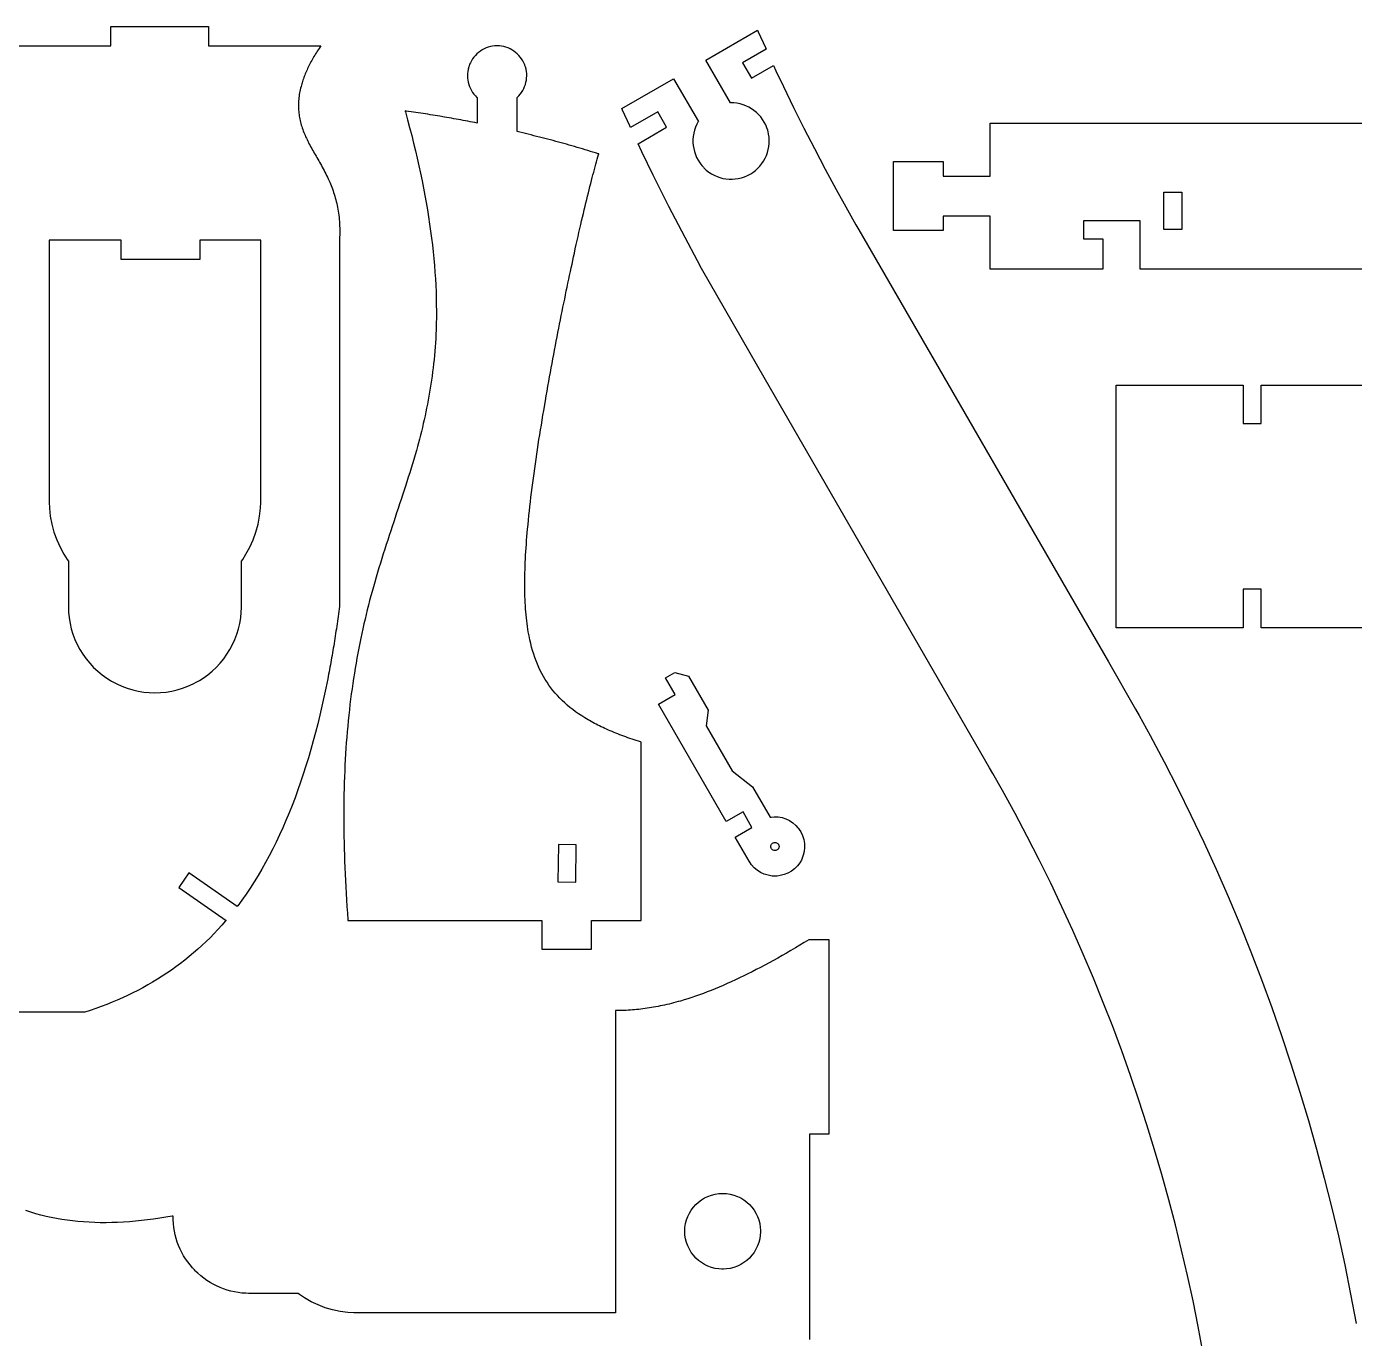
# Model space of a CAD drawing. Extents: x 0 to 673, y 0 to 298.
# Drawn here: x 294.3 to 431.9, y 162.1 to 298 of the extents above; entities that cross this region are included whole.
import ezdxf

# ---------------------------------------------------------------- set-up
doc = ezdxf.new("R2010")
doc.units = 0
doc.layers.get('0').update_dxf_attribs({"linetype": 'CONTINUOUS'})

msp = doc.modelspace()

# ---------------------------------------------------------------- linework, layer by layer
at = {"color": 0}
for points in [[(281.59, 296.014), (302.996, 296.014), (302.996, 298.014), (313.146, 298.014), (313.146, 296.014), (324.768, 296.014), (324.689, 295.897), (324.594, 295.753), (324.5, 295.61), (324.408, 295.467), (324.319, 295.325), (324.232, 295.183), (324.146, 295.042), (324.063, 294.901), (323.981, 294.761), (323.901, 294.621), (323.825, 294.482), (323.75, 294.343), (323.676, 294.204), (323.606, 294.067), (323.536, 293.929), (323.469, 293.793), (323.404, 293.657), (323.342, 293.521), (323.281, 293.386), (323.222, 293.251), (323.165, 293.117), (323.111, 292.983), (323.058, 292.85), (323.008, 292.718), (322.961, 292.586), (322.914, 292.454), (322.871, 292.324), (322.829, 292.193), (322.789, 292.063), (322.751, 291.933), (322.717, 291.804), (322.672, 291.635), (322.633, 291.467), (322.597, 291.299), (322.567, 291.132), (322.539, 290.967), (322.514, 290.803), (322.494, 290.639), (322.478, 290.476), (322.464, 290.314), (322.456, 290.153), (322.45, 289.992), (322.447, 289.832), (322.45, 289.674), (322.454, 289.514), (322.464, 289.357), (322.476, 289.2), (322.492, 289.043), (322.511, 288.888), (322.533, 288.732), (322.56, 288.576), (322.589, 288.422), (322.622, 288.268), (322.658, 288.115), (322.699, 287.963), (322.74, 287.81), (322.787, 287.657), (322.836, 287.506), (322.889, 287.353), (322.944, 287.201), (323.003, 287.05), (323.065, 286.899), (323.131, 286.747), (323.199, 286.596), (323.269, 286.444), (323.343, 286.293), (323.418, 286.14), (323.496, 285.989), (323.576, 285.836), (323.658, 285.683), (323.742, 285.529), (323.828, 285.375), (323.914, 285.221), (324.001, 285.065), (324.092, 284.908), (324.182, 284.751), (324.272, 284.593), (324.364, 284.433), (324.456, 284.274), (324.549, 284.111), (324.64, 283.949), (324.733, 283.783), (324.825, 283.618), (324.918, 283.45), (325.01, 283.281), (325.1, 283.11), (325.19, 282.936), (325.279, 282.763), (325.367, 282.585), (325.454, 282.407), (325.539, 282.225), (325.624, 282.042), (325.697, 281.874), (325.769, 281.704), (325.84, 281.532), (325.908, 281.358), (325.974, 281.182), (326.037, 281.003), (326.099, 280.822), (326.158, 280.639), (326.215, 280.453), (326.269, 280.265), (326.321, 280.074), (326.371, 279.881), (326.417, 279.686), (326.46, 279.487), (326.5, 279.286), (326.537, 279.083), (326.572, 278.878), (326.603, 278.668), (326.632, 278.457), (326.656, 278.243), (326.678, 278.025), (326.694, 277.806), (326.71, 277.582), (326.719, 277.357), (326.726, 277.128), (326.729, 276.896), (326.729, 276.661), (326.724, 276.422), (326.715, 276.181), (326.703, 275.936), (326.703, 237.933), (326.701, 237.929), (326.701, 237.929), (326.668, 237.669), (326.633, 237.41), (326.599, 237.15), (326.564, 236.892), (326.528, 236.635), (326.492, 236.378), (326.456, 236.121), (326.418, 235.865), (326.381, 235.61), (326.343, 235.356), (326.304, 235.101), (326.265, 234.849), (326.225, 234.596), (326.186, 234.344), (326.146, 234.093), (326.104, 233.842), (326.064, 233.592), (326.022, 233.343), (325.979, 233.094), (325.936, 232.846), (325.893, 232.599), (325.85, 232.353), (325.806, 232.107), (325.761, 231.861), (325.717, 231.617), (325.671, 231.372), (325.625, 231.129), (325.579, 230.886), (325.532, 230.644), (325.485, 230.403), (325.293, 229.453), (325.093, 228.514), (324.886, 227.586), (324.672, 226.668), (324.45, 225.76), (324.221, 224.864), (323.983, 223.978), (323.737, 223.103), (323.485, 222.239), (323.224, 221.386), (322.954, 220.544), (322.676, 219.715), (322.39, 218.897), (322.096, 218.09), (321.792, 217.296), (321.481, 216.514), (321.16, 215.743), (320.831, 214.985), (320.492, 214.239), (320.144, 213.506), (319.787, 212.786), (319.422, 212.078), (319.047, 211.383), (318.662, 210.701), (318.269, 210.033), (317.865, 209.378), (317.453, 208.736), (317.029, 208.108), (316.597, 207.493), (316.154, 206.893), (316.153, 206.89), (316.151, 206.889), (316.15, 206.886), (316.149, 206.885), (316.146, 206.881), (316.144, 206.879), (316.143, 206.878), (316.14, 206.875), (316.139, 206.874), (316.138, 206.871), (316.136, 206.869), (316.135, 206.868), (316.133, 206.865), (316.132, 206.864), (316.131, 206.861), (316.129, 206.86), (316.128, 206.858), (316.126, 206.856), (316.125, 206.854), (316.122, 206.85), (316.121, 206.849), (316.119, 206.846), (316.118, 206.844), (316.117, 206.843), (316.115, 206.84), (316.114, 206.839), (316.112, 206.836), (316.111, 206.835), (316.11, 206.833), (311.107, 210.322), (310.049, 208.804), (314.949, 205.388), (314.946, 205.385), (314.943, 205.381), (314.942, 205.379), (314.938, 205.375), (314.936, 205.372), (314.932, 205.368), (314.931, 205.367), (314.926, 205.361), (314.925, 205.36), (314.924, 205.357), (314.921, 205.356), (314.918, 205.351), (314.915, 205.349), (314.912, 205.344), (314.911, 205.343), (314.907, 205.339), (314.906, 205.336), (314.901, 205.332), (314.9, 205.331), (314.896, 205.326), (314.894, 205.324), (314.503, 204.876), (314.106, 204.438), (313.7, 204.008), (313.289, 203.589), (312.871, 203.179), (312.444, 202.778), (312.013, 202.388), (311.575, 202.006), (311.129, 201.632), (310.678, 201.269), (310.218, 200.915), (309.754, 200.569), (309.282, 200.233), (308.804, 199.907), (308.319, 199.589), (307.829, 199.281), (307.332, 198.981), (306.828, 198.689), (306.318, 198.407), (305.803, 198.133), (305.281, 197.868), (304.751, 197.611), (304.217, 197.364), (303.676, 197.125), (303.129, 196.894), (302.576, 196.672), (302.018, 196.458), (301.453, 196.253), (300.882, 196.056), (300.306, 195.867), (300.306, 195.867), (300.304, 195.867), (300.304, 195.867), (300.304, 195.867), (300.303, 195.867), (300.303, 195.867), (300.301, 195.867), (300.301, 195.865), (300.3, 195.865), (300.3, 195.865), (300.3, 195.865), (300.299, 195.865), (300.299, 195.865), (300.299, 195.865), (300.297, 195.865), (300.297, 195.864), (300.297, 195.864), (300.296, 195.864), (300.296, 195.864), (300.294, 195.864), (300.294, 195.864), (289.711, 195.864)], [(416.19, 160.658), (415.697, 163.311), (415.165, 165.954), (414.596, 168.592), (413.987, 171.218), (413.343, 173.835), (412.66, 176.44), (411.94, 179.039), (411.182, 181.622), (410.388, 184.197), (409.556, 186.761), (408.686, 189.311), (407.781, 191.851), (406.839, 194.378), (405.86, 196.89), (404.844, 199.389), (403.792, 201.872), (402.704, 204.343), (401.579, 206.797), (400.419, 209.239), (399.224, 211.664), (397.992, 214.072), (396.724, 216.464), (395.421, 218.842), (394.422, 220.611), (394.083, 221.197), (370.853, 261.407), (364.24, 272.95), (363.804, 273.744), (362.518, 276.139), (360.846, 279.354), (359.225, 282.597), (358.04, 285.046), (357.656, 285.867), (360.608, 287.572), (359.682, 289.172), (356.871, 287.55), (356.796, 287.714), (356.05, 289.353), (355.978, 289.515), (361.335, 292.611), (363.896, 288.179), (363.853, 288.107), (363.736, 287.885), (363.603, 287.582), (363.497, 287.271), (363.418, 286.954), (363.365, 286.636), (363.339, 286.315), (363.338, 285.996), (363.364, 285.678), (363.414, 285.361), (363.49, 285.05), (363.593, 284.743), (363.719, 284.447), (363.871, 284.161), (364.047, 283.885), (364.249, 283.621), (364.414, 283.432), (364.474, 283.372), (364.532, 283.311), (364.718, 283.144), (364.979, 282.939), (365.251, 282.76), (365.536, 282.603), (365.832, 282.472), (366.136, 282.365), (366.446, 282.285), (366.761, 282.229), (367.079, 282.197), (367.4, 282.193), (367.721, 282.217), (368.04, 282.265), (368.357, 282.339), (368.668, 282.44), (368.974, 282.568), (369.197, 282.682), (369.271, 282.722), (369.343, 282.765), (369.554, 282.904), (369.817, 283.104), (370.061, 283.322), (370.282, 283.56), (370.483, 283.811), (370.662, 284.079), (370.819, 284.36), (370.953, 284.65), (371.061, 284.95), (371.147, 285.261), (371.206, 285.575), (371.239, 285.897), (371.246, 286.222), (371.228, 286.55), (371.179, 286.878), (371.126, 287.122), (371.104, 287.204), (371.082, 287.285), (371.001, 287.522), (370.874, 287.828), (370.722, 288.118), (370.55, 288.393), (370.356, 288.651), (370.143, 288.893), (369.911, 289.114), (369.662, 289.315), (369.399, 289.497), (369.121, 289.657), (368.829, 289.793), (368.528, 289.908), (368.214, 289.997), (367.893, 290.06), (367.564, 290.096), (367.313, 290.107), (367.229, 290.104), (364.668, 294.536), (364.668, 294.536), (370.039, 297.64), (370.112, 297.476), (370.846, 295.829), (370.921, 295.665), (368.471, 294.251), (369.396, 292.65), (371.693, 293.976), (371.944, 293.432), (372.713, 291.804), (373.757, 289.643), (374.825, 287.496), (375.918, 285.36), (377.035, 283.236), (378.175, 281.125), (379.34, 279.028), (380.229, 277.461), (380.529, 276.943), (406.4, 232.164), (409.207, 227.278), (409.586, 226.6), (410.707, 224.56), (412.165, 221.822), (413.579, 219.064), (414.95, 216.289), (416.278, 213.49), (417.563, 210.678), (418.803, 207.847), (420, 205), (421.153, 202.135), (422.261, 199.253), (423.325, 196.358), (424.344, 193.447), (425.319, 190.521), (426.25, 187.582), (427.136, 184.629), (427.976, 181.661), (428.772, 178.683), (429.522, 175.693), (430.226, 172.69), (430.886, 169.679), (431.499, 166.654), (432.067, 163.622)], [(462.179, 272.865), (409.674, 272.865), (409.674, 277.865), (403.824, 277.865), (403.824, 276.015), (405.824, 276.015), (405.824, 272.865), (394.125, 272.865), (394.125, 278.365), (389.275, 278.365), (389.275, 276.865), (384.125, 276.865), (384.125, 284.014), (389.275, 284.014), (389.275, 282.514), (394.125, 282.514), (394.125, 288.014), (462.179, 288.014)], [(485.789, 235.715), (422.214, 235.715), (422.214, 239.715), (420.364, 239.715), (420.364, 239.715), (420.364, 235.715), (407.214, 235.715), (407.214, 260.865), (420.364, 260.865), (420.364, 256.865), (422.214, 256.865), (422.214, 260.865), (485.789, 260.865)], [(375.457, 161.94), (375.457, 183.269), (377.457, 183.269), (377.457, 203.371), (375.361, 203.371), (375.36, 203.371), (375.358, 203.371), (375.358, 203.369), (375.357, 203.369), (375.357, 203.369), (375.354, 203.368), (375.354, 203.367), (375.353, 203.367), (375.351, 203.365), (375.35, 203.365), (375.35, 203.364), (375.349, 203.364), (375.349, 203.364), (375.347, 203.362), (375.346, 203.362), (375.344, 203.361), (375.344, 203.361), (375.342, 203.36), (374.876, 203.078), (374.414, 202.799), (373.953, 202.525), (373.493, 202.256), (373.036, 201.992), (372.582, 201.732), (372.129, 201.478), (371.679, 201.228), (371.232, 200.982), (370.786, 200.742), (370.343, 200.507), (369.901, 200.278), (369.464, 200.054), (369.028, 199.835), (368.594, 199.622), (368.164, 199.414), (367.736, 199.212), (367.311, 199.017), (366.889, 198.826), (366.469, 198.642), (366.053, 198.464), (365.638, 198.29), (365.226, 198.125), (364.818, 197.965), (364.414, 197.811), (364.011, 197.664), (363.611, 197.524), (363.215, 197.39), (362.822, 197.263), (362.432, 197.143), (362.046, 197.029), (361.807, 196.962), (361.571, 196.897), (361.335, 196.835), (361.101, 196.775), (360.868, 196.718), (360.636, 196.664), (360.404, 196.611), (360.175, 196.561), (359.946, 196.514), (359.718, 196.468), (359.492, 196.425), (359.265, 196.385), (359.042, 196.346), (358.818, 196.31), (358.596, 196.276), (358.374, 196.244), (358.154, 196.215), (357.935, 196.189), (357.717, 196.164), (357.499, 196.142), (357.283, 196.121), (357.068, 196.103), (356.854, 196.086), (356.64, 196.072), (356.428, 196.061), (356.217, 196.051), (356.007, 196.043), (355.797, 196.038), (355.589, 196.035), (355.382, 196.033), (355.376, 196.033), (355.374, 196.033), (355.354, 196.033), (355.351, 196.033), (355.329, 196.033), (355.326, 196.033), (355.307, 196.033), (355.307, 164.729), (328.382, 164.729), (328.181, 164.729), (327.576, 164.761), (326.781, 164.858), (325.997, 165.019), (325.232, 165.242), (324.485, 165.526), (323.764, 165.869), (323.069, 166.271), (322.568, 166.608), (322.407, 166.729), (317.382, 166.729), (317.283, 166.729), (316.986, 166.739), (316.593, 166.768), (316.203, 166.817), (315.817, 166.885), (315.436, 166.971), (315.061, 167.076), (314.692, 167.2), (314.328, 167.34), (313.972, 167.5), (313.625, 167.676), (313.286, 167.869), (312.957, 168.079), (312.638, 168.306), (312.329, 168.549), (312.032, 168.807), (311.815, 169.011), (311.746, 169.082), (311.676, 169.153), (311.475, 169.371), (311.219, 169.671), (310.981, 169.982), (310.757, 170.304), (310.551, 170.636), (310.361, 170.976), (310.189, 171.326), (310.035, 171.683), (309.897, 172.049), (309.778, 172.419), (309.678, 172.796), (309.596, 173.178), (309.532, 173.564), (309.487, 173.954), (309.463, 174.347), (309.456, 174.644), (309.457, 174.744), (309.454, 174.743), (309.451, 174.743), (309.449, 174.742), (309.446, 174.742), (309.443, 174.742), (309.436, 174.74), (309.433, 174.739), (309.431, 174.739), (309.428, 174.739), (309.425, 174.737), (309.422, 174.737), (309.418, 174.737), (309.415, 174.736), (309.412, 174.736), (309.407, 174.735), (309.404, 174.735), (309.401, 174.733), (309.399, 174.733), (309.394, 174.732), (309.392, 174.732), (309.386, 174.731), (309.383, 174.731), (309.381, 174.731), (309.378, 174.729), (309.371, 174.728), (309.368, 174.728), (308.721, 174.615), (308.078, 174.513), (307.439, 174.419), (306.806, 174.337), (306.178, 174.265), (305.554, 174.203), (304.936, 174.151), (304.322, 174.11), (303.714, 174.079), (303.111, 174.06), (302.513, 174.051), (301.919, 174.054), (301.332, 174.068), (300.75, 174.092), (300.174, 174.129), (299.603, 174.176), (299.037, 174.236), (298.478, 174.307), (297.924, 174.39), (297.375, 174.485), (296.832, 174.592), (296.296, 174.711), (295.764, 174.843), (295.239, 174.987), (294.721, 175.144), (294.207, 175.314)]]:
    msp.add_lwpolyline(points, dxfattribs=at)
for points in [[(357.914, 223.885), (357.686, 223.954), (357.465, 224.025), (357.243, 224.099), (357.025, 224.171), (356.808, 224.243), (356.596, 224.317), (356.383, 224.392), (356.175, 224.468), (355.968, 224.546), (355.761, 224.624), (355.561, 224.703), (355.358, 224.779), (355.161, 224.861), (354.965, 224.942), (354.771, 225.024), (354.582, 225.107), (354.393, 225.192), (354.207, 225.275), (354.021, 225.361), (353.84, 225.447), (353.661, 225.536), (353.482, 225.624), (353.307, 225.714), (353.133, 225.804), (352.964, 225.896), (352.796, 225.989), (352.629, 226.082), (352.465, 226.178), (352.301, 226.272), (352.143, 226.368), (351.814, 226.578), (351.493, 226.792), (351.182, 227.007), (350.883, 227.229), (350.593, 227.46), (350.314, 227.692), (350.043, 227.932), (349.782, 228.175), (349.532, 228.428), (349.289, 228.682), (349.057, 228.946), (348.832, 229.214), (348.618, 229.489), (348.414, 229.771), (348.218, 230.06), (348.029, 230.353), (347.85, 230.654), (347.678, 230.964), (347.518, 231.279), (347.364, 231.603), (347.221, 231.935), (347.083, 232.272), (346.957, 232.618), (346.836, 232.974), (346.721, 233.336), (346.618, 233.707), (346.521, 234.085), (346.432, 234.474), (346.35, 234.868), (346.276, 235.272), (346.228, 235.56), (346.186, 235.849), (346.146, 236.142), (346.108, 236.439), (346.075, 236.742), (346.046, 237.046), (346.018, 237.357), (345.996, 237.671), (345.975, 237.989), (345.957, 238.311), (345.94, 238.639), (345.928, 238.968), (345.921, 239.304), (345.914, 239.642), (345.911, 239.985), (345.911, 240.329), (345.914, 240.679), (345.918, 241.035), (345.925, 241.392), (345.936, 241.753), (345.946, 242.117), (345.961, 242.485), (345.978, 242.854), (346, 243.228), (346.021, 243.607), (346.046, 243.986), (346.071, 244.374), (346.1, 244.76), (346.132, 245.153), (346.164, 245.546), (346.2, 245.942), (346.243, 246.404), (346.289, 246.871), (346.336, 247.342), (346.386, 247.817), (346.44, 248.292), (346.493, 248.771), (346.55, 249.254), (346.611, 249.739), (346.671, 250.228), (346.736, 250.717), (346.8, 251.21), (346.868, 251.704), (346.936, 252.2), (347.007, 252.697), (347.078, 253.196), (347.151, 253.697), (347.228, 254.199), (347.303, 254.7), (347.382, 255.204), (347.461, 255.707), (347.543, 256.21), (347.625, 256.717), (347.707, 257.221), (347.789, 257.724), (347.875, 258.228), (348.046, 259.235), (348.136, 259.735), (348.221, 260.235), (348.311, 260.735), (348.4, 261.232), (348.486, 261.703), (348.571, 262.172), (348.657, 262.639), (348.743, 263.107), (348.828, 263.571), (348.914, 264.029), (349, 264.489), (349.089, 264.946), (349.175, 265.4), (349.261, 265.85), (349.346, 266.3), (349.436, 266.746), (349.521, 267.189), (349.608, 267.628), (349.696, 268.064), (349.782, 268.496), (349.868, 268.925), (349.957, 269.353), (350.043, 269.775), (350.129, 270.196), (350.214, 270.61), (350.3, 271.021), (350.383, 271.429), (350.468, 271.832), (350.553, 272.232), (350.636, 272.628), (350.721, 273.017), (350.803, 273.404), (350.886, 273.785), (350.968, 274.164), (351.05, 274.535), (351.146, 274.978), (351.243, 275.414), (351.339, 275.842), (351.432, 276.264), (351.525, 276.678), (351.618, 277.086), (351.711, 277.485), (351.801, 277.881), (351.893, 278.267), (351.982, 278.647), (352.071, 279.019), (352.158, 279.385), (352.243, 279.744), (352.328, 280.096), (352.414, 280.44), (352.497, 280.776), (352.578, 281.107), (352.661, 281.429), (352.743, 281.744), (352.821, 282.054), (352.9, 282.356), (352.978, 282.649), (353.054, 282.936), (353.132, 283.214), (353.203, 283.489), (353.279, 283.751), (353.353, 284.01), (353.421, 284.26), (353.493, 284.503), (353.564, 284.739), (353.565, 284.74), (353.565, 284.744), (353.568, 284.75), (353.568, 284.757), (353.571, 284.761), (353.571, 284.764), (353.571, 284.769), (353.575, 284.774), (353.575, 284.781), (353.576, 284.782), (353.576, 284.785), (353.578, 284.79), (353.578, 284.794), (353.582, 284.797), (353.582, 284.804), (353.583, 284.804), (353.583, 284.808), (353.582, 284.81), (353.576, 284.811), (353.575, 284.811), (353.571, 284.813), (353.571, 284.813), (353.568, 284.814), (353.564, 284.815), (353.561, 284.815), (353.557, 284.818), (353.554, 284.818), (353.55, 284.819), (353.546, 284.821), (353.543, 284.822), (353.539, 284.822), (353.539, 284.824), (353.536, 284.824), (353.533, 284.825), (353.529, 284.826), (353.525, 284.826), (353.521, 284.828), (353.521, 284.829), (353.518, 284.829), (353.514, 284.831), (353.511, 284.832), (353.243, 284.917), (352.975, 285), (352.703, 285.083), (352.432, 285.167), (352.161, 285.249), (351.889, 285.331), (351.614, 285.411), (351.343, 285.492), (351.068, 285.572), (350.789, 285.651), (350.514, 285.731), (350.239, 285.81), (349.961, 285.888), (349.682, 285.964), (349.401, 286.042), (349.121, 286.117), (348.84, 286.193), (348.558, 286.268), (348.275, 286.342), (347.993, 286.417), (347.708, 286.489), (347.425, 286.563), (347.139, 286.635), (346.85, 286.706), (346.564, 286.776), (346.275, 286.847), (345.986, 286.917), (345.696, 286.986), (345.407, 287.054), (345.114, 287.124), (345.114, 290.665), (345.158, 290.706), (345.282, 290.832), (345.436, 291.008), (345.575, 291.194), (345.696, 291.389), (345.807, 291.592), (345.896, 291.8), (345.975, 292.015), (346.033, 292.235), (346.076, 292.458), (346.103, 292.683), (346.114, 292.912), (346.107, 293.142), (346.083, 293.371), (346.043, 293.599), (345.983, 293.825), (345.928, 293.993), (345.907, 294.049), (345.886, 294.103), (345.814, 294.265), (345.703, 294.472), (345.578, 294.668), (345.443, 294.854), (345.293, 295.028), (345.132, 295.189), (344.958, 295.338), (344.776, 295.472), (344.583, 295.594), (344.383, 295.701), (344.175, 295.793), (343.958, 295.869), (343.736, 295.931), (343.508, 295.975), (343.275, 296.001), (343.1, 296.01), (342.982, 296.01), (342.803, 296.001), (342.571, 295.975), (342.343, 295.931), (342.121, 295.869), (341.903, 295.793), (341.696, 295.701), (341.496, 295.594), (341.303, 295.472), (341.121, 295.338), (340.946, 295.189), (340.786, 295.028), (340.636, 294.854), (340.5, 294.668), (340.375, 294.472), (340.268, 294.265), (340.196, 294.103), (340.171, 294.049), (340.151, 293.993), (340.096, 293.825), (340.036, 293.599), (339.996, 293.371), (339.971, 293.142), (339.965, 292.912), (339.975, 292.683), (340.003, 292.458), (340.046, 292.235), (340.107, 292.015), (340.182, 291.8), (340.275, 291.592), (340.382, 291.389), (340.504, 291.194), (340.643, 291.008), (340.796, 290.832), (340.921, 290.706), (340.965, 290.665), (340.965, 288.014), (340.728, 288.06), (340.489, 288.107), (340.25, 288.153), (340.011, 288.199), (339.771, 288.243), (339.532, 288.289), (339.289, 288.333), (339.05, 288.378), (338.807, 288.421), (338.565, 288.464), (338.321, 288.507), (338.078, 288.55), (337.836, 288.593), (337.593, 288.635), (337.103, 288.718), (336.857, 288.758), (336.611, 288.8), (336.364, 288.84), (336.117, 288.879), (335.871, 288.919), (335.621, 288.958), (335.371, 288.999), (335.125, 289.036), (334.875, 289.074), (334.625, 289.114), (334.375, 289.15), (334.121, 289.186), (333.871, 289.224), (333.617, 289.26), (333.503, 289.278), (333.508, 289.261), (333.511, 289.258), (333.518, 289.232), (333.518, 289.228), (333.533, 289.172), (333.536, 289.169), (333.536, 289.161), (333.761, 288.346), (333.978, 287.537), (334.186, 286.733), (334.386, 285.936), (334.578, 285.144), (334.761, 284.358), (334.939, 283.578), (335.103, 282.804), (335.264, 282.035), (335.414, 281.272), (335.558, 280.514), (335.693, 279.764), (335.821, 279.019), (335.94, 278.279), (336.05, 277.546), (336.153, 276.818), (336.246, 276.096), (336.332, 275.379), (336.411, 274.668), (336.482, 273.964), (336.542, 273.264), (336.596, 272.571), (336.643, 271.885), (336.678, 271.2), (336.708, 270.525), (336.728, 269.853), (336.742, 269.189), (336.746, 268.529), (336.746, 267.874), (336.733, 267.228), (336.715, 266.585), (336.696, 266.136), (336.675, 265.692), (336.646, 265.249), (336.617, 264.81), (336.582, 264.371), (336.546, 263.935), (336.503, 263.503), (336.458, 263.072), (336.411, 262.646), (336.357, 262.218), (336.301, 261.796), (336.242, 261.374), (336.182, 260.954), (336.114, 260.539), (336.046, 260.124), (335.975, 259.71), (335.9, 259.297), (335.821, 258.889), (335.739, 258.479), (335.657, 258.074), (335.571, 257.668), (335.482, 257.264), (335.389, 256.864), (335.292, 256.464), (335.196, 256.064), (335.096, 255.668), (334.992, 255.271), (334.889, 254.875), (334.782, 254.485), (334.671, 254.092), (334.539, 253.624), (334.403, 253.16), (334.264, 252.697), (334.125, 252.235), (333.982, 251.772), (333.839, 251.311), (333.693, 250.849), (333.542, 250.389), (333.242, 249.467), (333.09, 249.003), (332.939, 248.542), (332.786, 248.078), (332.628, 247.611), (332.475, 247.147), (332.321, 246.682), (332.164, 246.214), (332.011, 245.743), (331.853, 245.274), (331.7, 244.803), (331.546, 244.328), (331.393, 243.85), (331.239, 243.374), (331.09, 242.892), (330.94, 242.407), (330.789, 241.921), (330.643, 241.432), (330.5, 240.939), (330.353, 240.443), (330.215, 239.946), (330.083, 239.478), (329.957, 239.004), (329.832, 238.532), (329.708, 238.053), (329.589, 237.572), (329.467, 237.086), (329.353, 236.599), (329.239, 236.11), (329.128, 235.614), (329.021, 235.117), (328.914, 234.614), (328.811, 234.11), (328.711, 233.599), (328.61, 233.086), (328.517, 232.571), (328.425, 232.053), (328.336, 231.528), (328.246, 231), (328.164, 230.468), (328.083, 229.935), (328.007, 229.393), (327.932, 228.853), (327.86, 228.304), (327.792, 227.754), (327.728, 227.199), (327.667, 226.639), (327.608, 226.078), (327.553, 225.51), (327.503, 224.936), (327.453, 224.361), (327.411, 223.789), (327.371, 223.214), (327.333, 222.635), (327.3, 222.047), (327.271, 221.46), (327.242, 220.868), (327.217, 220.272), (327.196, 219.671), (327.182, 219.067), (327.167, 218.46), (327.157, 217.846), (327.15, 217.229), (327.146, 216.61), (327.142, 215.985), (327.146, 215.357), (327.151, 214.725), (327.161, 214.089), (327.175, 213.449), (327.19, 212.804), (327.208, 212.157), (327.232, 211.504), (327.257, 210.849), (327.286, 210.189), (327.318, 209.524), (327.353, 208.856), (327.389, 208.185), (327.433, 207.507), (327.478, 206.828), (327.526, 206.143), (327.578, 205.456), (327.586, 205.386), (347.69, 205.386), (347.69, 202.386), (352.84, 202.386), (352.84, 205.386), (357.965, 205.386), (357.965, 223.868), (357.914, 223.885)], [(412.142, 280.838), (413.992, 280.838), (413.992, 276.987), (412.142, 276.987), (412.142, 280.838)], [(312.235, 275.864), (312.235, 273.864), (304.085, 273.864), (304.085, 275.864), (296.603, 275.864), (296.603, 248.939), (296.603, 248.728), (296.635, 248.094), (296.732, 247.258), (296.892, 246.435), (297.114, 245.626), (297.397, 244.838), (297.74, 244.071), (298.143, 243.332), (298.481, 242.794), (298.603, 242.622), (298.603, 237.939), (298.603, 237.789), (298.622, 237.34), (298.682, 236.75), (298.779, 236.168), (298.912, 235.597), (299.083, 235.039), (299.29, 234.493), (299.531, 233.964), (299.804, 233.451), (300.111, 232.958), (300.45, 232.485), (300.818, 232.033), (301.217, 231.607), (301.644, 231.204), (302.1, 230.829), (302.582, 230.483), (302.96, 230.242), (303.09, 230.167), (303.219, 230.092), (303.618, 229.885), (304.158, 229.64), (304.711, 229.433), (305.274, 229.265), (305.843, 229.133), (306.418, 229.039), (306.996, 228.983), (307.578, 228.964), (308.158, 228.983), (308.737, 229.039), (309.313, 229.133), (309.882, 229.265), (310.443, 229.433), (310.996, 229.64), (311.536, 229.885), (311.935, 230.092), (312.065, 230.167), (312.194, 230.242), (312.572, 230.483), (313.054, 230.829), (313.51, 231.204), (313.938, 231.607), (314.336, 232.033), (314.704, 232.485), (315.043, 232.958), (315.35, 233.451), (315.624, 233.964), (315.864, 234.493), (316.071, 235.039), (316.242, 235.597), (316.376, 236.168), (316.474, 236.75), (316.532, 237.34), (316.553, 237.789), (316.553, 237.939), (316.553, 242.622), (316.674, 242.794), (317.011, 243.332), (317.414, 244.071), (317.757, 244.838), (318.04, 245.626), (318.263, 246.435), (318.422, 247.258), (318.519, 248.094), (318.553, 248.728), (318.553, 248.939), (318.553, 275.864), (312.235, 275.864)], [(369.514, 219.214), (371.325, 216.076), (371.428, 216.094), (371.747, 216.118), (372.165, 216.101), (372.575, 216.029), (372.968, 215.903), (373.342, 215.724), (373.689, 215.496), (374.006, 215.221), (374.221, 214.986), (374.285, 214.901), (374.349, 214.817), (374.517, 214.546), (374.696, 214.167), (374.821, 213.771), (374.892, 213.364), (374.907, 212.95), (374.867, 212.536), (374.769, 212.129), (374.66, 211.829), (374.615, 211.733), (374.571, 211.638), (374.408, 211.362), (374.156, 211.028), (373.862, 210.733), (373.535, 210.482), (373.175, 210.276), (372.789, 210.122), (372.383, 210.018), (372.067, 209.976), (371.856, 209.968), (371.536, 209.983), (371.124, 210.053), (370.726, 210.175), (370.351, 210.35), (370.003, 210.574), (369.688, 210.842), (369.407, 211.154), (369.224, 211.415), (369.171, 211.507), (367.719, 214.021), (369.451, 215.021), (368.526, 216.624), (366.794, 215.624), (359.769, 227.79), (361.501, 228.79), (360.501, 230.522), (361.458, 231.076), (362.885, 230.693), (364.914, 227.181), (364.701, 225.547), (367.385, 220.899), (369.514, 219.214)], [(371.408, 213.044), (371.408, 213.065), (371.417, 213.129), (371.442, 213.21), (371.482, 213.282), (371.533, 213.344), (371.596, 213.397), (371.668, 213.436), (371.747, 213.461), (371.813, 213.469), (371.856, 213.469), (371.919, 213.461), (371.999, 213.436), (372.071, 213.397), (372.135, 213.344), (372.186, 213.282), (372.225, 213.21), (372.249, 213.129), (372.258, 213.065), (372.258, 213.022), (372.249, 212.958), (372.225, 212.879), (372.186, 212.807), (372.135, 212.743), (372.071, 212.692), (371.999, 212.653), (371.919, 212.628), (371.856, 212.619), (371.813, 212.619), (371.747, 212.628), (371.668, 212.653), (371.596, 212.692), (371.533, 212.743), (371.482, 212.807), (371.442, 212.879), (371.417, 212.958), (371.408, 213.022), (371.408, 213.044)], [(351.247, 213.204), (349.396, 213.231), (349.343, 209.381), (351.193, 209.354), (351.247, 213.204)], [(370.342, 173.168), (370.342, 173.068), (370.321, 172.767), (370.263, 172.378), (370.165, 172.001), (370.033, 171.64), (369.868, 171.297), (369.671, 170.974), (369.446, 170.672), (369.192, 170.393), (368.914, 170.14), (368.611, 169.914), (368.287, 169.717), (367.944, 169.551), (367.583, 169.419), (367.208, 169.324), (366.818, 169.264), (366.517, 169.243), (366.417, 169.243), (366.317, 169.243), (366.015, 169.264), (365.625, 169.324), (365.25, 169.419), (364.889, 169.551), (364.546, 169.717), (364.222, 169.914), (363.919, 170.14), (363.642, 170.393), (363.388, 170.672), (363.162, 170.974), (362.965, 171.297), (362.8, 171.64), (362.668, 172.001), (362.571, 172.378), (362.513, 172.767), (362.492, 173.068), (362.492, 173.168), (362.492, 173.268), (362.513, 173.569), (362.571, 173.96), (362.668, 174.336), (362.8, 174.696), (362.965, 175.039), (363.162, 175.362), (363.388, 175.665), (363.642, 175.943), (363.919, 176.197), (364.222, 176.424), (364.546, 176.619), (364.889, 176.785), (365.25, 176.917), (365.625, 177.014), (366.015, 177.074), (366.317, 177.093), (366.417, 177.093), (366.517, 177.093), (366.818, 177.074), (367.208, 177.014), (367.583, 176.917), (367.944, 176.785), (368.287, 176.619), (368.611, 176.424), (368.914, 176.197), (369.192, 175.943), (369.446, 175.665), (369.671, 175.362), (369.868, 175.039), (370.033, 174.696), (370.165, 174.336), (370.263, 173.96), (370.321, 173.569), (370.342, 173.268), (370.342, 173.168)]]:
    msp.add_lwpolyline(points, close=True, dxfattribs=at)

doc.saveas('drawing.dxf')
